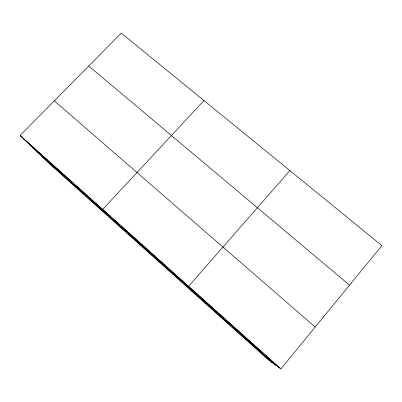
<?xml version="1.0" encoding="UTF-8"?>
<svg xmlns="http://www.w3.org/2000/svg" width="402" height="402" viewBox="0 0 402 402"><rect width="100%" height="100%" fill="white"/><g stroke="black" fill="none" stroke-linecap="round" stroke-linejoin="round"><path stroke-width="0.6" d="M280.892 368.915L381.9 245.612L121.228 33.085L20.1 135.534L50.28 164.498L268.883 360.308L280.892 368.915L20.1 135.534M289.897 170.599L188.593 286.314L192.387 291.787M203.985 100.555L102.656 209.412L120.309 227.225M230.019 323.61L230.361 323.695M236.989 329.851L237.456 330.047M243.999 336.122L244.597 336.434M251.044 342.429L251.773 342.856M258.129 348.77L258.994 349.318M265.255 355.147L266.25 355.815M272.42 361.559L273.551 362.348M88.721 66.018L349.524 285.139M54.345 100.842L315.193 327.042M23.236 138.539L279.626 368.011M33.11 148.021L275.661 365.167M42.255 156.8L272.033 362.564M32.431 146.569L35.376 149.408M26.251 141.037L29.291 143.961M38.642 152.127L41.496 154.886M44.893 157.72L47.647 160.393M51.175 163.343L53.833 165.925M57.486 168.991L60.049 171.488M63.838 174.674L66.295 177.081M70.219 180.382L72.581 182.704M76.636 186.126L78.898 188.357M83.088 191.9L85.244 194.04M89.576 197.709L91.626 199.754M96.098 203.543L98.048 205.497M109.058 215.14L110.791 216.904M115.49 220.899L117.123 222.567M121.957 226.683L123.484 228.266M128.459 232.507L129.881 233.989M134.997 238.356L136.308 239.743M141.569 244.235L142.77 245.527M148.177 250.15L149.268 251.34M154.825 256.099L155.8 257.185M161.503 262.074L162.368 263.064M168.222 268.084L168.971 268.973M174.976 274.129L175.609 274.913M181.764 280.209L182.282 280.887M195.457 292.46L195.739 292.927M202.362 298.641L202.518 298.998"/></g></svg>
